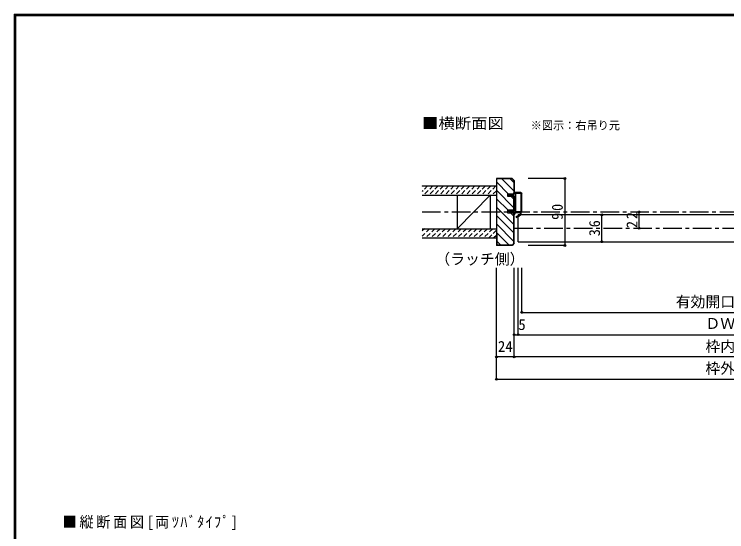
# Model space of a CAD drawing. Units: millimetres at full size, sheet at 1:5. Extents: x -973 to 977, y -718 to 696.
# Drawn here: x -973 to -16, y 0 to 696 of the extents above; entities that cross this region are included whole.
import ezdxf
from ezdxf.enums import TextEntityAlignment as Align

# ---------------------------------------------------------------- set-up
doc = ezdxf.new("R2010")
doc.units = ezdxf.units.MM
doc.header["$LTSCALE"] = 5
doc.header["$PDMODE"] = 32
doc.header["$PDSIZE"] = 2.5
doc.linetypes.add('CHAIN1', pattern=[8, 5, -1, 1, -1])
doc.linetypes.add('DASHED1', pattern=[1.8, 1.2, -0.6])
for name, color, linetype in [('0-0_補助線', 7, 'Continuous'), ('0-1_通り芯', 4, 'CHAIN1'), ('0-3_仕上げ', 7, 'Continuous'), ('0-4_枠', 3, 'Continuous'), ('0-6_扉', 6, 'Continuous'), ('0-A_文字', 7, 'Continuous'), ('0-B_寸法', 4, 'Continuous'), ('0-C_ハッチ', 4, 'DASHED1'), ('F-1_枠', 6, 'Continuous')]:
    doc.layers.add(name, color=color, linetype=linetype)
doc.styles.add('ＭＳ ゴシック', font='')
doc.styles.get('ＭＳ ゴシック').set_extended_font_data('MS Gothic')

# ---------------------------------------------------------------- blocks, each defined once
blk = doc.blocks.new('2')
at = {"layer": '0-0_補助線'}
for p, q in [((-9.846, -9.622), (-9.846, 15.078)), ((-8.846, 16.078), (0.354, 16.078)), ((-8.846, 15.878), (0.637, 15.878)), ((-8.446, 14.378), (-8.446, -8.922)), ((-8.146, 14.678), (-1.546, 14.678)), ((-1.246, 14.378), (-1.246, -8.922)), ((0.154, 11.653), (2.154, 11.653)), ((0.154, 11.653), (0.154, -8.497)), ((2.154, 10.953), (2.154, 11.653)), ((3.154, 11.653), (2.512, 10.83)), ((3.154, 11.653), (6.154, 11.653)), ((4.154, 13.753), (4.154, 13.053)), ((5.154, 13.053), (4.512, 13.876)), ((7.154, 13.053), (5.154, 13.053)), ((6.154, 10.953), (6.154, 11.653)), ((7.558, 12.258), (6.516, 10.835)), ((-1.546, -9.222), (-8.146, -9.222)), ((0.154, -8.497), (2.154, -8.497)), ((2.154, -7.797), (2.154, -8.497)), ((3.154, -8.497), (2.512, -7.674)), ((3.154, -8.497), (6.154, -8.497)), ((6.154, -7.797), (6.154, -8.497)), ((7.558, -9.101), (6.516, -7.679)), ((-1.48, -10.622), (-8.846, -10.622)), ((-1.189, -10.85), (-0.732, -12.694)), ((0.354, -12.922), (-0.441, -12.922)), ((4.154, -9.897), (0.154, -9.897)), ((0.154, -9.897), (0.154, -10.622)), ((0.154, -10.622), (0.645, -12.548)), ((4.154, -10.597), (4.154, -9.897)), ((5.154, -9.897), (4.512, -10.72)), ((7.154, -9.897), (5.154, -9.897))]:
    blk.add_line(p, q, dxfattribs=at)
for points in [[(-9.646, 15.078), (-9.646, -9.622), (-9.846, -9.622)], [(4.154, 13.053), (0.154, 13.053), (0.649, 15.723)]]:
    blk.add_lwpolyline(points, dxfattribs=at)
for centre, radius, start, end in [((-8.846, 15.078), 1, 90, 180), ((-8.846, 15.078), 0.8, 90, 180), ((-8.146, 14.378), 0.3, 90, 180), ((-1.546, 14.378), 0.3, 0, 90), ((0.354, 15.778), 0.3, 349.49875, 90), ((2.354, 10.953), 0.2, 180, 322.03043), ((4.354, 13.753), 0.2, 37.96957, 180), ((6.354, 10.953), 0.2, 180, 323.78053), ((7.154, 12.553), 0.5, 323.78053, 90), ((-8.146, -8.922), 0.3, 180, 270), ((-1.546, -8.922), 0.3, 270, 0), ((2.354, -7.797), 0.2, 37.96957, 180), ((6.354, -7.797), 0.2, 36.21947, 180), ((7.154, -9.397), 0.5, 270, 36.21947), ((-8.846, -9.622), 1, 180, 270), ((-2.846, -10.72), 6, 179.06153, 259.29815), ((-2.846, -10.72), 5.3, 178.93757, 259.29815), ((-3.896, -16.272), 0.35, 259.29815, 79.29815), ((-1.48, -10.922), 0.3, 13.9282, 90), ((-0.441, -12.622), 0.3, 193.9282, 270), ((0.354, -12.622), 0.3, 270, 14.29438), ((4.354, -10.597), 0.2, 180, 322.03043)]:
    blk.add_arc(centre, radius, start, end, dxfattribs=at)
blk.add_point((-3.896, -16.622), dxfattribs=at)

msp = doc.modelspace()

# ---------------------------------------------------------------- linework, layer by layer
at = {"layer": '0-1_通り芯'}
for p, q in [((-425.347, 430), (428.653, 430)), ((-301.347, 408), (304.653, 408))]:
    msp.add_line(p, q, dxfattribs=at)
at = {"layer": '0-3_仕上げ', "color": 2}
for p, q in [((-425.347, 465), (-325.347, 465)), ((-425.347, 452.5), (-325.347, 452.5)), ((-425.347, 407.5), (-325.347, 407.5)), ((-425.347, 395), (-325.347, 395))]:
    msp.add_line(p, q, dxfattribs=at)
at = {"layer": '0-3_仕上げ'}
msp.add_line((-333.919, 452.5), (-378.347, 407.5), dxfattribs=at)
at = {"layer": '0-3_仕上げ', "color": 3}
for p, q in [((-378.347, 452.5), (-378.347, 407.5)), ((-333.919, 452.5), (-333.919, 407.5))]:
    msp.add_line(p, q, dxfattribs=at)
at = {"layer": '0-4_枠'}
for p, q in [((-304.383, 474.5), (-324.847, 474.5)), ((-324.847, 460), (-324.847, 474.5)), ((-304.383, 474.5), (-301.847, 471.964)), ((-304.175, 475), (-301.347, 472.172)), ((-301.847, 471.964), (-301.847, 454.5)), ((-301.347, 472.172), (-301.347, 454.5)), ((-324.847, 460), (-325.347, 460)), ((-309.847, 450.8), (-309.847, 454.5)), ((-309.847, 454.5), (-301.347, 454.5)), ((-301.347, 450.8), (-309.847, 450.8)), ((-301.847, 432.2), (-301.847, 450.8)), ((-301.347, 432.2), (-301.347, 450.8)), ((-309.847, 428.5), (-309.847, 432.2)), ((-301.347, 432.2), (-309.847, 432.2)), ((-301.347, 428.5), (-309.847, 428.5)), ((-301.847, 388.036), (-301.847, 428.5)), ((-301.347, 387.828), (-301.347, 428.5)), ((-324.847, 400), (-325.347, 400)), ((-324.847, 400), (-324.847, 385.5)), ((-304.382, 385.5), (-324.847, 385.5)), ((-301.847, 388.036), (-304.382, 385.5))]:
    msp.add_line(p, q, dxfattribs=at)
for points in [[(-304.175, 475), (-325.347, 475), (-325.347, 385)], [(-301.347, 387.828), (-304.175, 385), (-325.347, 385)]]:
    msp.add_lwpolyline(points, dxfattribs=at)
at = {"layer": '0-6_扉'}
for p, q in [((-296.347, 390), (-296.347, 426)), ((302.653, 426), (-296.347, 426)), ((-296.347, 390), (302.653, 390))]:
    msp.add_line(p, q, dxfattribs=at)
at = {"layer": '0-B_寸法'}
for p, q in [((-233.522, 475), (-282.842, 475)), ((-233.522, 475), (-233.522, 385)), ((-183.522, 390), (-183.522, 426)), ((-133.522, 408), (-133.522, 430)), ((-233.522, 385), (-282.842, 385)), ((-325.347, 205), (-325.347, 355)), ((-301.347, 235), (-301.347, 355)), ((-296.347, 265), (-296.347, 355)), ((-291.347, 295), (-291.347, 355)), ((-291.347, 295), (244.658, 295)), ((-301.347, 265), (304.653, 265)), ((328.653, 235), (-325.347, 235)), ((-325.347, 205), (328.653, 205))]:
    msp.add_line(p, q, dxfattribs=at)
at = {"layer": '0-B_寸法', "color": 7}
for p in [(-233.522, 475), (-133.522, 430), (-183.522, 426), (-133.522, 408), (-233.522, 385), (-183.522, 390), (-291.347, 295), (-301.347, 265), (-296.347, 265), (-325.347, 235), (-301.347, 235), (-325.347, 205)]:
    msp.add_point(p, dxfattribs=at)
at = {"layer": '0-C_ハッチ', "linetype": 'Continuous'}
for p, q in [((-324.847, 469.97), (-309.376, 454.5)), ((-318.063, 474.5), (-301.847, 458.284)), ((-306.749, 474.5), (-301.847, 469.598)), ((-325.347, 459.157), (-301.847, 435.657)), ((-305.676, 450.8), (-301.847, 446.97)), ((-325.347, 447.842), (-309.704, 432.2)), ((-325.347, 436.529), (-301.847, 413.029)), ((-325.347, 425.216), (-301.847, 401.716)), ((-306.004, 428.5), (-301.847, 424.343)), ((-325.347, 413.902), (-301.847, 390.402)), ((-325.347, 402.588), (-308.259, 385.5)), ((-324.847, 390.775), (-319.572, 385.5))]:
    msp.add_line(p, q, dxfattribs=at)
at = {"layer": '0-C_ハッチ'}
for p, q in [((-417.878, 465), (-425.347, 457.531)), ((-424.949, 465), (-425.347, 464.602)), ((-410.807, 465), (-423.307, 452.5)), ((-403.736, 465), (-416.236, 452.5)), ((-396.665, 465), (-409.165, 452.5)), ((-389.594, 465), (-402.094, 452.5)), ((-382.523, 465), (-395.023, 452.5)), ((-375.452, 465), (-387.952, 452.5)), ((-368.381, 465), (-380.881, 452.5)), ((-361.31, 465), (-373.81, 452.5)), ((-354.239, 465), (-366.739, 452.5)), ((-347.168, 465), (-359.668, 452.5)), ((-340.096, 465), (-352.596, 452.5)), ((-333.025, 465), (-345.525, 452.5)), ((-325.954, 465), (-338.454, 452.5)), ((-325.347, 458.536), (-331.146, 452.737)), ((-415.17, 407.5), (-425.347, 397.323)), ((-422.241, 407.5), (-425.347, 404.394)), ((-408.099, 407.5), (-420.599, 395)), ((-401.028, 407.5), (-413.528, 395)), ((-393.957, 407.5), (-406.457, 395)), ((-386.886, 407.5), (-399.386, 395)), ((-379.815, 407.5), (-392.315, 395)), ((-372.744, 407.5), (-385.244, 395)), ((-365.673, 407.5), (-378.173, 395)), ((-358.601, 407.5), (-371.101, 395)), ((-351.53, 407.5), (-364.03, 395)), ((-344.459, 407.5), (-356.959, 395)), ((-337.388, 407.5), (-349.888, 395)), ((-330.317, 407.5), (-342.817, 395)), ((-325.347, 405.399), (-335.746, 395)), ((-325.347, 398.328), (-328.675, 395))]:
    msp.add_line(p, q, dxfattribs=at)
at = {"layer": 'F-1_枠'}
for p, q in [((-973.347, 695.833), (-973.347, -700.833)), ((-973.347, 695.833), (976.653, 695.833)), ((-973.347, 695), (976.653, 695)), ((-973.347, 694.167), (976.653, 694.167)), ((-972.514, 695.833), (-972.514, -700.833)), ((-971.68, 695.833), (-971.68, -700.833))]:
    msp.add_line(p, q, dxfattribs=at)

# ---------------------------------------------------------------- block references
at = {"layer": '0-0_補助線', "xscale": -1}
msp.add_blockref('2', (-301.193, 439.922), dxfattribs=at)

# ---------------------------------------------------------------- texts
at = {"layer": '0-A_文字', "style": 'ＭＳ ゴシック', "width": 1.1}
msp.add_text('■横断面図', height=14.66, dxfattribs=at).set_placement((-425.347, 537.5), align=Align.BOTTOM_LEFT)
at = {"layer": '0-A_文字', "style": 'ＭＳ ゴシック'}
for s, height, p in [('※図示：右吊り元', 11, (-279.316, 537.5)), ('（ラッチ側）', 14.66, (-407.597, 355))]:
    msp.add_text(s, height=height, dxfattribs=at).set_placement(p, align=Align.BOTTOM_LEFT)
at = {"layer": '0-A_文字', "insert": (-908.333, 2.5), "char_height": 14.66, "attachment_point": 7, "style": 'ＭＳ ゴシック'}
msp.add_mtext('\\T1.19;\\W0.95;■縦断面図[両ﾂﾊﾞﾀｲﾌﾟ]', dxfattribs=at)
at = {"layer": '0-B_寸法', "color": 7, "style": 'ＭＳ ゴシック'}
for s, p in [('有効開口寸法＝536', (-84.5, 297.5)), ('ＤＷ＝599', (-44.5, 268.374)), ('5', (-295.969, 266.878)), ('枠内＝606', (-44.5, 237.5)), ('24', (-323.347, 237.5)), ('枠外＝654', (-44.5, 208.043))]:
    msp.add_text(s, height=14.66, dxfattribs=at).set_placement(p, align=Align.BOTTOM_LEFT)
at = {"layer": '0-B_寸法', "color": 7, "char_height": 14.66, "attachment_point": 7, "rotation": 90, "style": 'ＭＳ ゴシック'}
for s, insert in [('\\T1.27;\\W0.95;90', (-236.022, 419.375)), ('\\T1.27;\\W0.95;22', (-136.022, 408.375)), ('\\T1.27;\\W0.95;36', (-186.022, 397.375))]:
    msp.add_mtext(s, dxfattribs=dict(at, insert=insert))

doc.saveas('drawing.dxf')
